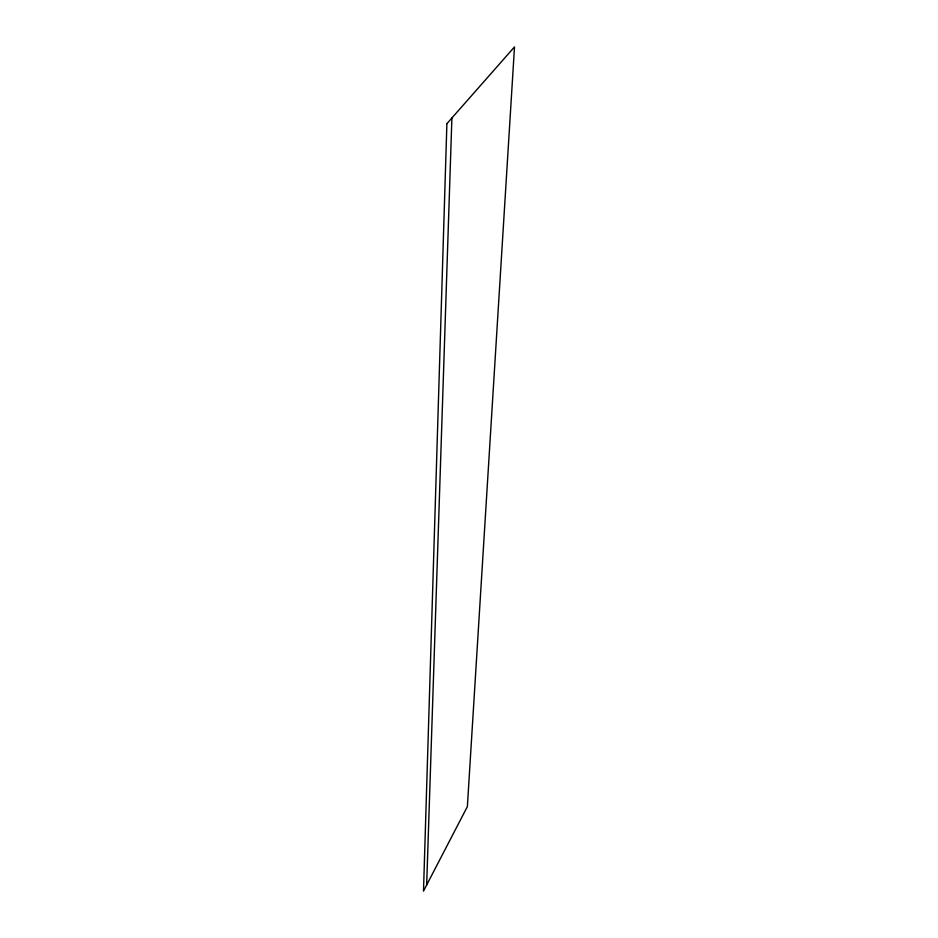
<?xml version="1.0" encoding="UTF-8"?>
<svg xmlns="http://www.w3.org/2000/svg" width="938" height="938" viewBox="0 0 938 938"><rect width="100%" height="100%" fill="white"/><g stroke="black" fill="none" stroke-linecap="round" stroke-linejoin="round"><path stroke-width="1.41" d="M426.661 885.015L451.893 118M446.887 123.675L423.495 891.1L467.37 806.598L514.505 46.9L446.887 123.675"/></g></svg>
